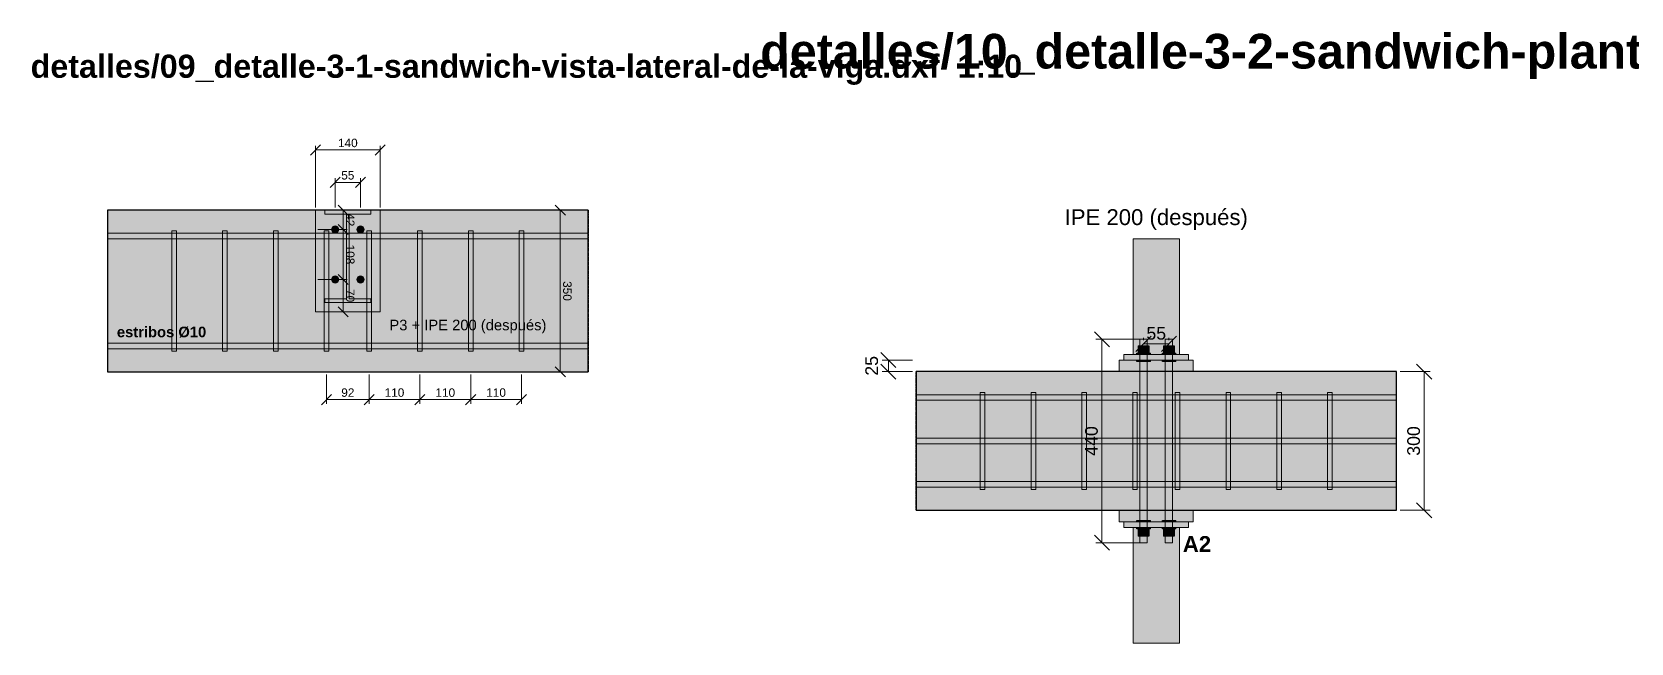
# Model space of a CAD drawing. Header units: millimetres. Extents: x 21 to 47975, y -17028 to 695.
# Drawn here: x 38996 to 42458, y -1183 to 139 of the extents above; entities that cross this region are included whole.
import ezdxf
from ezdxf.enums import TextEntityAlignment as Align

# ---------------------------------------------------------------- set-up
doc = ezdxf.new("R2010")
doc.units = ezdxf.units.MM
doc.linetypes.add('TRAZO_3-2', pattern=[1.763889, 1.058333, -0.705556])
doc.linetypes.add('TRAZO_8-3', pattern=[3.880556, 2.822222, -1.058333])
for name, color, linetype, lineweight, true_color in [('COTAS', 27, 'Continuous', 15, 0x333333), ('G-edge', 251, 'TRAZO_8-3', 30, 0x555555), ('G-r_anc', 24, 'Continuous', 18, 0x7b241c), ('G-r_ancg', 11, 'TRAZO_3-2', 20, 0xd3746b), ('G-r_bm1', 156, 'Continuous', 18, 0x0e2f44), ('G-r_conc', 252, 'Continuous', 30, 0x6b6b6b), ('G-r_eplate', 253, 'Continuous', 20, 0x848f9a), ('G-r_grout', 9, 'Continuous', 18, 0xb5b5b5), ('G-r_ipe', 127, 'Continuous', 18, 0x1f3347), ('G-r_tieS', 217, 'Continuous', 18, 0x4a235a), ('T-anc', 22, 'Continuous', 18, 0xa93226), ('T-small', 47, 'Continuous', 18, 0x444444), ('T-tie', 195, 'Continuous', 18, 0x5b2c6f)]:
    doc.layers.add(name, color=color, linetype=linetype, lineweight=lineweight, true_color=true_color)
doc.layers.add('MODELO_ROTULOS', color=253, linetype='Continuous', lineweight=9, true_color=0x9e9e9e, plot=False)
doc.styles.add('ESTANDAR', font='arial.ttf')
doc.styles.add('NEGRITA', font='arialbd.ttf')
doc.dimstyles.new('COTAS_1-10', dxfattribs={"dimscale": 10, "dimtxt": 1.8288, "dimasz": 2, "dimexe": 0.881944, "dimexo": 0.529167, "dimgap": 0.6, "dimtad": 1, "dimdec": 0, "dimtxsty": 'ESTANDAR', "dimtsz": 1.094317, "dimcen": 2.5, "dimclrd": 8, "dimclre": 8, "dimclrt": 250, "dimazin": 3, "dimtfac": 1, "dimtmove": 0, "dimatfit": 3, "dimlwd": 15, "dimlwe": 13})
doc.dimstyles.new('COTAS_1-15', dxfattribs={"dimscale": 15, "dimtxt": 1.8288, "dimasz": 2, "dimexe": 0.881944, "dimexo": 0.529167, "dimgap": 0.6, "dimtad": 1, "dimdec": 0, "dimtxsty": 'ESTANDAR', "dimtsz": 1.094317, "dimcen": 2.5, "dimclrd": 8, "dimclre": 8, "dimclrt": 250, "dimazin": 3, "dimtfac": 1, "dimtmove": 0, "dimatfit": 3, "dimlwd": 15, "dimlwe": 13})

msp = doc.modelspace()

# ---------------------------------------------------------------- hatches: boundary and pattern name
at = {"layer": 'G-r_anc', "true_color": 0xc0392b}
h = msp.add_hatch(color=7, dxfattribs=at)
edge = h.paths.add_edge_path()
edge.add_arc((39652.2, -288.2), 8, 0, 360)
h = msp.add_hatch(color=7, dxfattribs=at)
edge = h.paths.add_edge_path()
edge.add_arc((39707.2, -288.2), 8, 0, 360)
h = msp.add_hatch(color=7, dxfattribs=at)
edge = h.paths.add_edge_path()
edge.add_arc((39652.2, -396.2), 8, 0, 360)
h = msp.add_hatch(color=7, dxfattribs=at)
edge = h.paths.add_edge_path()
edge.add_arc((39707.2, -396.2), 8, 0, 360)
for points in [[(41394.4, -965.6), (41394.4, -525.6), (41410.4, -525.6), (41410.4, -965.6)], [(41449.4, -965.6), (41449.4, -525.6), (41465.4, -525.6), (41465.4, -965.6)]]:
    msp.add_hatch(color=7, dxfattribs=at).paths.add_polyline_path(points)
at = {"layer": 'G-r_ancg', "true_color": 0xf4dbd9}
for points in [[(41390.4, -555.6), (41414.4, -555.6), (41414.4, -539.6), (41390.4, -539.6)], [(41445.4, -555.6), (41469.4, -555.6), (41469.4, -539.6), (41445.4, -539.6)], [(41387.4, -558.6), (41417.4, -558.6), (41417.4, -555.6), (41387.4, -555.6)], [(41387.4, -570.6), (41417.4, -570.6), (41417.4, -573.6), (41387.4, -573.6)], [(41442.4, -558.6), (41472.4, -558.6), (41472.4, -555.6), (41442.4, -555.6)], [(41442.4, -570.6), (41472.4, -570.6), (41472.4, -573.6), (41442.4, -573.6)], [(41387.4, -920.6), (41417.4, -920.6), (41417.4, -917.6), (41387.4, -917.6)], [(41387.4, -932.6), (41417.4, -932.6), (41417.4, -935.6), (41387.4, -935.6)], [(41442.4, -920.6), (41472.4, -920.6), (41472.4, -917.6), (41442.4, -917.6)], [(41442.4, -932.6), (41472.4, -932.6), (41472.4, -935.6), (41442.4, -935.6)], [(41390.4, -935.6), (41414.4, -935.6), (41414.4, -951.6), (41390.4, -951.6)], [(41445.4, -935.6), (41469.4, -935.6), (41469.4, -951.6), (41445.4, -951.6)]]:
    msp.add_hatch(color=7, dxfattribs=at).paths.add_polyline_path(points)
at = {"layer": 'G-r_bm1', "true_color": 0x1a5276}
for points in [[(39159.7, -296.2), (40199.7, -296.2), (40199.7, -308.2), (39159.7, -308.2)], [(39159.7, -534.2), (40199.7, -534.2), (40199.7, -546.2), (39159.7, -546.2)], [(40909.9, -645.6), (41949.9, -645.6), (41949.9, -657.6), (40909.9, -657.6)], [(40909.9, -739.6), (41949.9, -739.6), (41949.9, -751.6), (40909.9, -751.6)], [(40909.9, -833.6), (41949.9, -833.6), (41949.9, -845.6), (40909.9, -845.6)]]:
    msp.add_hatch(color=7, dxfattribs=at).paths.add_polyline_path(points)
at = {"layer": 'G-r_conc', "true_color": 0xf5f3ef}
for points in [[(39159.7, -596.2), (40199.7, -596.2), (40199.7, -246.2), (39159.7, -246.2)], [(40909.9, -895.6), (41949.9, -895.6), (41949.9, -595.6), (40909.9, -595.6)]]:
    msp.add_hatch(color=7, dxfattribs=at).paths.add_polyline_path(points)
at = {"layer": 'G-r_eplate', "true_color": 0xe5ebf1}
for points in [[(39609.7, -466.2), (39749.7, -466.2), (39749.7, -246.2), (39609.7, -246.2)], [(41359.9, -570.6), (41499.9, -570.6), (41499.9, -558.6), (41359.9, -558.6)], [(41359.9, -920.6), (41499.9, -920.6), (41499.9, -932.6), (41359.9, -932.6)]]:
    msp.add_hatch(color=7, dxfattribs=at).paths.add_polyline_path(points)
at = {"layer": 'G-r_grout', "true_color": 0xeae8e2}
for points in [[(41349.9, -595.6), (41509.9, -595.6), (41509.9, -570.6), (41349.9, -570.6)], [(41349.9, -895.6), (41509.9, -895.6), (41509.9, -920.6), (41349.9, -920.6)]]:
    msp.add_hatch(color=7, dxfattribs=at).paths.add_polyline_path(points)
at = {"layer": 'G-r_ipe', "true_color": 0xe7edf2}
for points in [[(39629.7, -246.2), (39729.7, -246.2), (39729.7, -254.8), (39682.5, -254.8), (39682.5, -437.8), (39729.7, -437.8), (39729.7, -446.2), (39629.7, -446.2), (39629.7, -437.8), (39676.9, -437.8), (39676.9, -254.8), (39629.7, -254.8)], [(41379.9, -558.6), (41479.9, -558.6), (41479.9, -308.6), (41379.9, -308.6)], [(41379.9, -932.6), (41479.9, -932.6), (41479.9, -1182.6), (41379.9, -1182.6)]]:
    msp.add_hatch(color=7, dxfattribs=at).paths.add_polyline_path(points)
at = {"layer": 'G-r_tieS', "true_color": 0x9059a7}
for points in [[(39308.7, -291.2), (39308.7, -551.2), (39298.7, -551.2), (39298.7, -291.2)], [(39418.7, -291.2), (39418.7, -551.2), (39408.7, -551.2), (39408.7, -291.2)], [(39528.7, -291.2), (39528.7, -551.2), (39518.7, -551.2), (39518.7, -291.2)], [(39638.7, -291.2), (39638.7, -551.2), (39628.7, -551.2), (39628.7, -291.2)], [(39730.7, -291.2), (39730.7, -551.2), (39720.7, -551.2), (39720.7, -291.2)], [(39840.7, -291.2), (39840.7, -551.2), (39830.7, -551.2), (39830.7, -291.2)], [(39950.7, -291.2), (39950.7, -551.2), (39940.7, -551.2), (39940.7, -291.2)], [(40060.7, -291.2), (40060.7, -551.2), (40050.7, -551.2), (40050.7, -291.2)], [(41048.9, -850.6), (41048.9, -640.6), (41058.9, -640.6), (41058.9, -850.6)], [(41158.9, -850.6), (41158.9, -640.6), (41168.9, -640.6), (41168.9, -850.6)], [(41268.9, -850.6), (41268.9, -640.6), (41278.9, -640.6), (41278.9, -850.6)], [(41378.9, -850.6), (41378.9, -640.6), (41388.9, -640.6), (41388.9, -850.6)], [(41470.9, -850.6), (41470.9, -640.6), (41480.9, -640.6), (41480.9, -850.6)], [(41580.9, -850.6), (41580.9, -640.6), (41590.9, -640.6), (41590.9, -850.6)], [(41690.9, -850.6), (41690.9, -640.6), (41700.9, -640.6), (41700.9, -850.6)], [(41800.9, -850.6), (41800.9, -640.6), (41810.9, -640.6), (41810.9, -850.6)]]:
    msp.add_hatch(color=7, dxfattribs=at).paths.add_polyline_path(points)

# ---------------------------------------------------------------- linework, layer by layer
at = {"layer": 'G-edge'}
for p, q in [((39159.7, -246.2), (39159.7, -596.2)), ((40199.7, -246.2), (40199.7, -596.2)), ((40909.9, -895.6), (40909.9, -595.6)), ((41949.9, -895.6), (41949.9, -595.6))]:
    msp.add_line(p, q, dxfattribs=at)
at = {"layer": 'G-r_anc'}
for points in [[(41394.4, -965.6), (41394.4, -525.6), (41410.4, -525.6), (41410.4, -965.6)], [(41449.4, -965.6), (41449.4, -525.6), (41465.4, -525.6), (41465.4, -965.6)]]:
    msp.add_lwpolyline(points, close=True, dxfattribs=at)
for centre in [(39652.2, -288.2), (39707.2, -288.2), (39652.2, -396.2), (39707.2, -396.2)]:
    msp.add_circle(centre, 8, dxfattribs=at)
at = {"layer": 'G-r_ancg'}
for points in [[(41390.4, -555.6), (41414.4, -555.6), (41414.4, -539.6), (41390.4, -539.6)], [(41445.4, -555.6), (41469.4, -555.6), (41469.4, -539.6), (41445.4, -539.6)], [(41387.4, -558.6), (41417.4, -558.6), (41417.4, -555.6), (41387.4, -555.6)], [(41387.4, -570.6), (41417.4, -570.6), (41417.4, -573.6), (41387.4, -573.6)], [(41442.4, -558.6), (41472.4, -558.6), (41472.4, -555.6), (41442.4, -555.6)], [(41442.4, -570.6), (41472.4, -570.6), (41472.4, -573.6), (41442.4, -573.6)], [(41387.4, -920.6), (41417.4, -920.6), (41417.4, -917.6), (41387.4, -917.6)], [(41387.4, -932.6), (41417.4, -932.6), (41417.4, -935.6), (41387.4, -935.6)], [(41442.4, -920.6), (41472.4, -920.6), (41472.4, -917.6), (41442.4, -917.6)], [(41442.4, -932.6), (41472.4, -932.6), (41472.4, -935.6), (41442.4, -935.6)], [(41390.4, -935.6), (41414.4, -935.6), (41414.4, -951.6), (41390.4, -951.6)], [(41445.4, -935.6), (41469.4, -935.6), (41469.4, -951.6), (41445.4, -951.6)]]:
    msp.add_lwpolyline(points, close=True, dxfattribs=at)
at = {"layer": 'G-r_bm1'}
for points in [[(39159.7, -296.2), (40199.7, -296.2), (40199.7, -308.2), (39159.7, -308.2)], [(39159.7, -534.2), (40199.7, -534.2), (40199.7, -546.2), (39159.7, -546.2)], [(40909.9, -645.6), (41949.9, -645.6), (41949.9, -657.6), (40909.9, -657.6)], [(40909.9, -739.6), (41949.9, -739.6), (41949.9, -751.6), (40909.9, -751.6)], [(40909.9, -833.6), (41949.9, -833.6), (41949.9, -845.6), (40909.9, -845.6)]]:
    msp.add_lwpolyline(points, close=True, dxfattribs=at)
at = {"layer": 'G-r_conc'}
for points in [[(39159.7, -596.2), (40199.7, -596.2), (40199.7, -246.2), (39159.7, -246.2)], [(40909.9, -895.6), (41949.9, -895.6), (41949.9, -595.6), (40909.9, -595.6)]]:
    msp.add_lwpolyline(points, close=True, dxfattribs=at)
at = {"layer": 'G-r_eplate'}
for points in [[(39609.7, -466.2), (39749.7, -466.2), (39749.7, -246.2), (39609.7, -246.2)], [(41359.9, -570.6), (41499.9, -570.6), (41499.9, -558.6), (41359.9, -558.6)], [(41359.9, -920.6), (41499.9, -920.6), (41499.9, -932.6), (41359.9, -932.6)]]:
    msp.add_lwpolyline(points, close=True, dxfattribs=at)
at = {"layer": 'G-r_grout'}
for points in [[(41349.9, -595.6), (41509.9, -595.6), (41509.9, -570.6), (41349.9, -570.6)], [(41349.9, -895.6), (41509.9, -895.6), (41509.9, -920.6), (41349.9, -920.6)]]:
    msp.add_lwpolyline(points, close=True, dxfattribs=at)
at = {"layer": 'G-r_ipe'}
for points in [[(39629.7, -246.2), (39729.7, -246.2), (39729.7, -254.8), (39682.5, -254.8), (39682.5, -437.8), (39729.7, -437.8), (39729.7, -446.2), (39629.7, -446.2), (39629.7, -437.8), (39676.9, -437.8), (39676.9, -254.8), (39629.7, -254.8)], [(41379.9, -558.6), (41479.9, -558.6), (41479.9, -308.6), (41379.9, -308.6)], [(41379.9, -932.6), (41479.9, -932.6), (41479.9, -1182.6), (41379.9, -1182.6)]]:
    msp.add_lwpolyline(points, close=True, dxfattribs=at)
at = {"layer": 'G-r_tieS'}
for points in [[(39308.7, -291.2), (39308.7, -551.2), (39298.7, -551.2), (39298.7, -291.2)], [(39418.7, -291.2), (39418.7, -551.2), (39408.7, -551.2), (39408.7, -291.2)], [(39528.7, -291.2), (39528.7, -551.2), (39518.7, -551.2), (39518.7, -291.2)], [(39638.7, -291.2), (39638.7, -551.2), (39628.7, -551.2), (39628.7, -291.2)], [(39730.7, -291.2), (39730.7, -551.2), (39720.7, -551.2), (39720.7, -291.2)], [(39840.7, -291.2), (39840.7, -551.2), (39830.7, -551.2), (39830.7, -291.2)], [(39950.7, -291.2), (39950.7, -551.2), (39940.7, -551.2), (39940.7, -291.2)], [(40060.7, -291.2), (40060.7, -551.2), (40050.7, -551.2), (40050.7, -291.2)], [(41048.9, -850.6), (41048.9, -640.6), (41058.9, -640.6), (41058.9, -850.6)], [(41158.9, -850.6), (41158.9, -640.6), (41168.9, -640.6), (41168.9, -850.6)], [(41268.9, -850.6), (41268.9, -640.6), (41278.9, -640.6), (41278.9, -850.6)], [(41378.9, -850.6), (41378.9, -640.6), (41388.9, -640.6), (41388.9, -850.6)], [(41470.9, -850.6), (41470.9, -640.6), (41480.9, -640.6), (41480.9, -850.6)], [(41580.9, -850.6), (41580.9, -640.6), (41590.9, -640.6), (41590.9, -850.6)], [(41690.9, -850.6), (41690.9, -640.6), (41700.9, -640.6), (41700.9, -850.6)], [(41800.9, -850.6), (41800.9, -640.6), (41810.9, -640.6), (41810.9, -850.6)]]:
    msp.add_lwpolyline(points, close=True, dxfattribs=at)

# ---------------------------------------------------------------- texts
at = {"layer": 'MODELO_ROTULOS', "style": 'NEGRITA'}
for s, height, p in [('detalles/10_detalle-3-2-sandwich-planta-por-los-anclajes.dxf  1:15', 75, (40572.5, 60)), ('detalles/09_detalle-3-1-sandwich-vista-lateral-de-la-viga.dxf  1:10', 50, (38993, 40))]:
    msp.add_text(s, height=height, dxfattribs=at).set_placement(p)
at = {"layer": 'T-anc', "color": 22, "true_color": 0xa93226, "style": 'NEGRITA'}
msp.add_text('A2', height=34.29, dxfattribs=at).set_placement((41487.4, -985.6))
at = {"layer": 'T-small', "color": 47, "true_color": 0x444444, "style": 'ESTANDAR'}
msp.add_text('IPE 200 (después)', height=34.29, dxfattribs=at).set_placement((41429.9, -278.6), align=Align.CENTER)
msp.add_text('P3 + IPE 200 (después)', height=22.86, dxfattribs=at).set_placement((39769.7, -506.2))
at = {"layer": 'T-tie', "color": 195, "true_color": 0x5b2c6f, "style": 'NEGRITA'}
msp.add_text('estribos Ø10', height=22.86, dxfattribs=at).set_placement((39179.7, -521.2))

# ---------------------------------------------------------------- dimensions: what is measured, and where the dimension line sits
at = {"layer": 'COTAS'}
for base, p1, p2, dimstyle in [((39609.7, -116.2), (39609.7, -246.2), (39749.7, -246.2), 'COTAS_1-10'), ((39652.2, -186.2), (39652.2, -246.2), (39707.2, -246.2), 'COTAS_1-10'), ((41402.4, -535.6), (41402.4, -535.6), (41457.4, -535.6), 'COTAS_1-15'), ((39633.7, -656.2), (39633.7, -596.2), (39725.7, -596.2), 'COTAS_1-10'), ((39725.7, -656.2), (39725.7, -596.2), (39835.7, -596.2), 'COTAS_1-10'), ((39835.7, -656.2), (39835.7, -596.2), (39945.7, -596.2), 'COTAS_1-10'), ((39945.7, -656.2), (39945.7, -596.2), (40055.7, -596.2), 'COTAS_1-10')]:
    msp.add_linear_dim(base=base, p1=p1, p2=p2, dimstyle=dimstyle, dxfattribs=at).render()
for base, p1, p2, angle, dimstyle in [((39669.7, -246.2), (39609.7, -246.2), (39609.7, -288.2), 270, 'COTAS_1-10'), ((40139.7, -246.2), (40199.7, -246.2), (40199.7, -596.2), 270, 'COTAS_1-10'), ((39669.7, -288.2), (39609.7, -288.2), (39609.7, -396.2), 270, 'COTAS_1-10'), ((39669.7, -396.2), (39609.7, -396.2), (39609.7, -466.2), 270, 'COTAS_1-10'), ((41312.4, -965.6), (41402.4, -965.6), (41402.4, -525.6), 90, 'COTAS_1-15'), ((40849.9, -595.6), (40909.9, -595.6), (40909.9, -570.6), 90, 'COTAS_1-15'), ((42009.9, -895.6), (41949.9, -895.6), (41949.9, -595.6), 90, 'COTAS_1-15')]:
    msp.add_linear_dim(base=base, p1=p1, p2=p2, angle=angle, dimstyle=dimstyle, dxfattribs=at).render()

doc.saveas('drawing.dxf')
